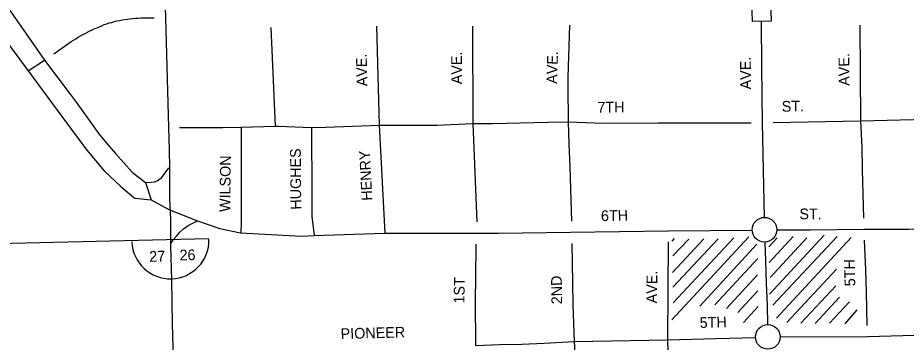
# Model space of a CAD drawing. Extents: x 2204114 to 2230821, y 16088589 to 16113844.
# Drawn here: x 2213081 to 2217064, y 16104580 to 16106034 of the extents above; entities that cross this region are included whole.
import ezdxf

# ---------------------------------------------------------------- set-up
doc = ezdxf.new("R2010")
doc.units = 0
for name, color, linetype in [('L10', 7, 'Continuous'), ('L14', 7, 'Continuous'), ('L3', 7, 'Continuous'), ('L4', 7, 'Continuous'), ('L5', 7, 'Continuous'), ('L8', 7, 'Continuous'), ('L9', 7, 'Continuous')]:
    doc.layers.add(name, color=color, linetype=linetype)

msp = doc.modelspace()

# ---------------------------------------------------------------- linework, layer by layer
at = {"layer": 'L14'}
for p, q in [((2216359.1, 16105052.1), (2216013.8, 16104680)), ((2216557.1, 16105053.9), (2216449.2, 16104937.5)), ((2216696.9, 16105060), (2216450.9, 16104794.9)), ((2216755.1, 16105053.7), (2216466.4, 16104746.1)), ((2216023.3, 16105044.2), (2216012.9, 16105032.2)), ((2216157.3, 16105044.1), (2216017.2, 16104892.8)), ((2216221.3, 16105044), (2216017.8, 16104827.2)), ((2216089.3, 16105042.1), (2216018.6, 16104966.7)), ((2216291.2, 16105048.1), (2216020, 16104757.1)), ((2216394.7, 16105019.4), (2216138.4, 16104742.4)), ((2216485.3, 16105047.8), (2216447.9, 16105007.7)), ((2216619.3, 16105047.7), (2216453.9, 16104869.4)), ((2216817.2, 16105049.5), (2216482.2, 16104688.3)), ((2216398.7, 16104954.8), (2216205.7, 16104747.8)), ((2216751.5, 16104907.1), (2216529.2, 16104667.8)), ((2216397.3, 16104881.5), (2216258.1, 16104731.3)), ((2216748.6, 16104833.5), (2216591.4, 16104666)), ((2216399.3, 16104810.6), (2216309.8, 16104714)), ((2216765.6, 16104781.3), (2216655.6, 16104664.1)), ((2216400.4, 16104740.4), (2216334.3, 16104669.2)), ((2216810.5, 16104760.8), (2216720.9, 16104665.3)), ((2216843, 16104725.1), (2216788.6, 16104662.2))]:
    msp.add_line(p, q, dxfattribs=at)
at = {"layer": 'L3'}
for p, q in [((2213740.2, 16106162.4), (2213742.6, 16106033.4)), ((2213742.6, 16106033.4), (2213756.1, 16105542.5)), ((2214690, 16105996.1), (2214701, 16105553.2)), ((2215119.7, 16105995.8), (2215121.4, 16105559.8)), ((2216855.9, 16106000.4), (2216859.6, 16105571.9)), ((2213128, 16105796.7), (2213200.9, 16105843.6)), ((2216468.5, 16105564.1), (2216859.6, 16105571.9)), ((2216859.6, 16105571.9), (2217299, 16105583.2)), ((2214082.9, 16105544.4), (2214235.4, 16105547.9)), ((2214701, 16105553.2), (2214726.9, 16105069.3)), ((2216418.5, 16105563.1), (2216427.8, 16105139.4)), ((2215575.7, 16104582.8), (2215993.4, 16104591.1))]:
    msp.add_line(p, q, dxfattribs=at)
for points in [[(2212740, 16106324.7), (2212850.2, 16106170), (2213128, 16105796.7), (2213283.5, 16105585.4)], [(2212960.9, 16106186.6), (2212977, 16106164.7), (2213200.9, 16105843.6), (2213316.4, 16105691.4)], [(2213241.8, 16105872.3), (2213310.4, 16105920.8), (2213320.5, 16105927.6), (2213330.6, 16105933.9), (2213340.6, 16105940.2), (2213351, 16105946.4), (2213361.5, 16105952.5), (2213372.1, 16105958.3), (2213382.5, 16105964), (2213393, 16105969.7), (2213403.8, 16105974.9), (2213414.6, 16105980.1), (2213425.5, 16105985.2), (2213436.8, 16105989.3), (2213447.8, 16105993.7), (2213457.6, 16105998.2), (2213468, 16106003.4), (2213479.5, 16106007.5), (2213490.8, 16106010.8), (2213502.6, 16106013.5), (2213514.1, 16106016.6), (2213525.6, 16106019.7), (2213537.4, 16106022.2), (2213549.2, 16106024.5), (2213561.2, 16106026.5), (2213573, 16106028.2), (2213584.8, 16106029.7), (2213596.8, 16106031), (2213608.8, 16106032.1), (2213620.8, 16106032.7), (2213632.6, 16106033.8), (2213692.6, 16106033.6)], [(2216414.3, 16106018), (2216415.7, 16105814.5), (2216418.5, 16105563.1)], [(2215554.7, 16106001.4), (2215547.8, 16105766.9), (2215547.5, 16105725.5), (2215549.2, 16105567.7)], [(2216859.6, 16105571.9), (2216864.9, 16105454.5), (2216867.1, 16105354.6), (2216872.6, 16105136.7)], [(2213756.1, 16105542.5), (2213760.1, 16105442.6), (2213761.1, 16105361.5)], [(2213806.1, 16105542.5), (2214000.6, 16105542.6), (2214082.9, 16105544.4)], [(2214082.9, 16105544.4), (2214082.8, 16105516.5), (2214082.8, 16105496.5), (2214082.8, 16105476.5), (2214082.8, 16105456.5), (2214082.8, 16105436.5), (2214082.8, 16105416.5), (2214082.8, 16105396.5), (2214082.8, 16105376.7), (2214082.8, 16105356.7), (2214082.8, 16105336.7), (2214082.8, 16105316.7), (2214082.8, 16105296.7), (2214082.5, 16105276.7), (2214082.5, 16105256.7), (2214082.5, 16105236.7), (2214082.5, 16105216.7), (2214082.5, 16105196.7), (2214082.5, 16105176.7), (2214082.5, 16105156.7), (2214082.5, 16105136.7), (2214082.4, 16105130.7), (2214082.5, 16105116.7), (2214080.5, 16105069.6)], [(2214235.4, 16105547.9), (2214249.5, 16105548.2), (2214397.4, 16105542.9)], [(2214397.4, 16105542.9), (2214461.4, 16105543.4), (2214701, 16105553.2)], [(2214397.4, 16105542.9), (2214397.9, 16105442.9), (2214398.6, 16105342.9), (2214399.3, 16105242.9), (2214399.8, 16105142.9), (2214410.5, 16105057.8)], [(2214701, 16105553.2), (2214960, 16105552.7), (2215121.4, 16105559.8)], [(2215121.4, 16105559.8), (2215209.4, 16105560.7), (2215458.7, 16105565.5), (2215549.2, 16105567.7)], [(2215121.4, 16105559.8), (2215139.4, 16105119.3)], [(2215549.2, 16105567.7), (2215704.4, 16105561.2), (2215952.7, 16105563.3), (2216368.5, 16105563.1)], [(2215549.2, 16105567.7), (2215552.2, 16105467.8), (2215555.5, 16105367.8), (2215558.4, 16105267.8), (2215563.1, 16105122.8)], [(2213766.3, 16105013.7), (2213767, 16104960.2), (2213769.7, 16104860.3), (2213771.4, 16104760.4), (2213773.7, 16104660.4), (2213775.4, 16104560.5), (2213776, 16104435.6)], [(2215134.7, 16105019.3), (2215133.1, 16104869), (2215131.6, 16104769), (2215132.8, 16104565.3)], [(2215565.7, 16105022.8), (2215568.3, 16104845.7), (2215569.8, 16104745.8), (2215575.7, 16104582.8)], [(2216431, 16105029), (2216434.1, 16104944), (2216436.8, 16104844), (2216440.3, 16104744.1), (2216442.5, 16104659.2)], [(2216892.3, 16104605.3), (2217312.9, 16104617.4)], [(2215132.8, 16104565.3), (2215240.8, 16104569.4), (2215340.8, 16104571.5), (2215440.6, 16104575.8), (2215575.7, 16104582.8)], [(2215575.7, 16104582.8), (2215581.2, 16104482.9), (2215582.2, 16104383), (2215583.4, 16104283), (2215585, 16104147.2)], [(2215993.4, 16104591.1), (2216211.2, 16104597.1), (2216388.8, 16104601.6)], [(2216499.2, 16104603.5), (2216892.3, 16104605.3)]]:
    msp.add_lwpolyline(points, dxfattribs=at)
at = {"layer": 'L4'}
for p, q in [((2213653.5, 16105296.1), (2213679, 16105217.8)), ((2213605.1, 16105225.1), (2213679, 16105217.8)), ((2213761.7, 16105227.3), (2213766.1, 16105127.1)), ((2213766.1, 16105127.1), (2213765.7, 16105060.2)), ((2214079.9, 16105069.7), (2214353.6, 16105055.4)), ((2215997.7, 16105029.6), (2215993.4, 16104591.1))]:
    msp.add_line(p, q, dxfattribs=at)
for points in [[(2213316.4, 16105691.4), (2213343.3, 16105656), (2213421.4, 16105545), (2213440.5, 16105520.6)], [(2213283.5, 16105585.4), (2213390, 16105440.7), (2213468.2, 16105348.7), (2213543, 16105277.6), (2213601.6, 16105228)], [(2213440.5, 16105520.6), (2213471.8, 16105480.7), (2213518.6, 16105425.2), (2213593.8, 16105342.6), (2213653.5, 16105296.1)], [(2213653.5, 16105296.1), (2213679.5, 16105296.6), (2213693.2, 16105299.1), (2213705.9, 16105303.4), (2213727.5, 16105318.7), (2213758.4, 16105361.5)], [(2213761.1, 16105361.5), (2213761.3, 16105342.7), (2213761.7, 16105227.3)], [(2213601.6, 16105228), (2213605.1, 16105225.1)], [(2213679, 16105217.8), (2213758.2, 16105174.2), (2213886.3, 16105123.4), (2213986.1, 16105089.6), (2214079.9, 16105069.7)], [(2213766.2, 16105019.7), (2213779.2, 16105040), (2213791.9, 16105055.7), (2213807.4, 16105074), (2213823.4, 16105088.3), (2213845.4, 16105103.2), (2213886.3, 16105123.4)], [(2213765.7, 16105060.2), (2213766.3, 16105013.7)], [(2214353.6, 16105055.4), (2214410.5, 16105057.8), (2214726.9, 16105069.3), (2215135.3, 16105069.3), (2215236, 16105069.2), (2215559, 16105072.7), (2215998.2, 16105079.6), (2216373.8, 16105082.7)], [(2216484.3, 16105083.2), (2216635.7, 16105083.1), (2216873.9, 16105086.7), (2217074.1, 16105086.6), (2217241.2, 16105090.6)], [(2216876.1, 16105036.7), (2216881.9, 16104904.8), (2216884.1, 16104804.8), (2216888.2, 16104655.3)], [(2215993.4, 16104591.1), (2215996.3, 16104491.1), (2215999.3, 16104391.2), (2216001.8, 16104291.2), (2216007.1, 16104160.6)]]:
    msp.add_lwpolyline(points, dxfattribs=at)
at = {"layer": 'L5'}
msp.add_line((2214215.7, 16105990.3), (2214235.4, 16105547.9), dxfattribs=at)
at = {"layer": 'L8'}
msp.add_line((2213938.1, 16105042.8), (2208626.5, 16104919.4), dxfattribs=at)
msp.add_arc((2213765, 16105037.4), 173.2, 182.3648, 1.0394, dxfattribs=at)
at = {"layer": 'L9'}
msp.add_lwpolyline([(2216375.3, 16106016.8), (2216372.5, 16106106.9), (2216456.5, 16106109.5), (2216459.4, 16106019.5)], close=True, dxfattribs=at)
for centre in [(2216429.1, 16105084.2), (2216444, 16104604)]:
    msp.add_circle(centre, 55.2, dxfattribs=at)

# ---------------------------------------------------------------- texts
at = {"layer": 'L10'}
msp.add_text('PIONEER', height=48.05, rotation=1.5282, dxfattribs=at).set_placement((2214529.1, 16104593.9))
at = {"layer": 'L8'}
for s, height, rotation, p in [('27', 48.05, 1.688, (2213670.8, 16104940.2)), ('26', 48.04, 1.6879, (2213806.9, 16104946.2))]:
    msp.add_text(s, height=height, rotation=rotation, dxfattribs=at).set_placement(p)
at = {"layer": 'L9'}
for s, rotation, p in [('AVE.', 91.4236, (2214648.7, 16105727.3)), ('AVE.', 90.2157, (2215072.7, 16105736.2)), ('AVE.', 88.3172, (2215498.9, 16105737.4)), ('AVE.', 90.6382, (2216368.8, 16105713.2)), ('AVE.', 90.4993, (2216810.2, 16105729.3)), ('7TH', 0.5054, (2215680, 16105608.9)), ('ST.', 1.148, (2216506.6, 16105612.9)), ('WILSON', 89.2548, (2214033, 16105163.5)), ('HUGHES', 90.4183, (2214351.8, 16105174.2)), ('HENRY', 93.0601, (2214671, 16105215.6)), ('6TH', 0.9001, (2215696.1, 16105122.9)), ('ST.', 359.9834, (2216585.5, 16105131.1)), ('5TH', 91.2836, (2216836.2, 16104831.3)), ('AVE.', 89.4371, (2215947, 16104754.1)), ('1ST', 89.1234, (2215083.3, 16104753.2)), ('2ND', 90.848, (2215521.7, 16104750.4)), ('5TH', 1.4295, (2216139, 16104644))]:
    msp.add_text(s, height=48.03, rotation=rotation, dxfattribs=at).set_placement(p)

doc.saveas('drawing.dxf')
